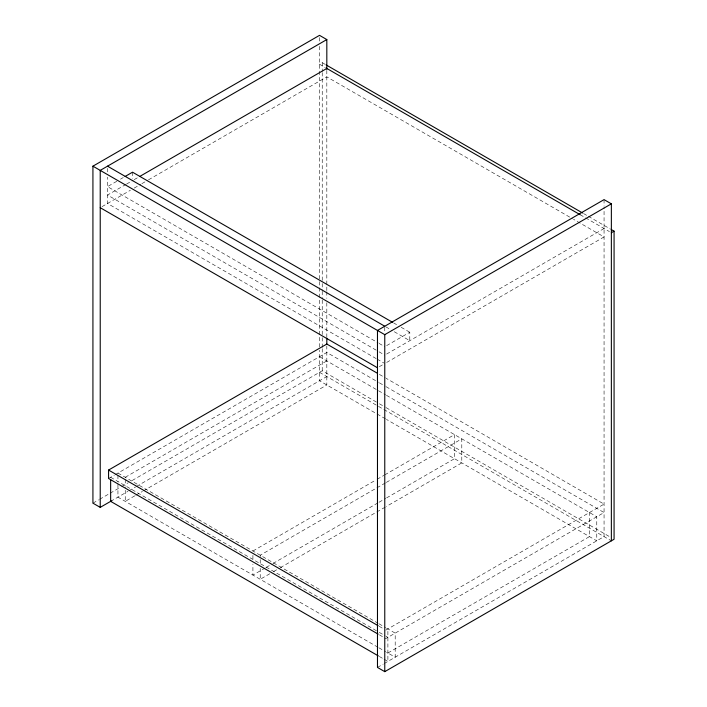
<?xml version="1.0" encoding="UTF-8"?>
<svg xmlns="http://www.w3.org/2000/svg" width="707" height="707" viewBox="0 0 707 707"><rect width="100%" height="100%" fill="white"/><g stroke="black" fill="none" stroke-linecap="round" stroke-linejoin="round"><path stroke-width="0.53" stroke-dasharray="3.54 2.65" d="M116.788 181.284L107.526 186.63L378.077 342.833M120.49 179.145L123.274 177.537M325.096 64.319L322.233 62.667L319.52 64.231L325.247 67.536M126.049 184.359L107.526 195.052L378.077 351.255M126.588 184.05L133.27 180.197M134.215 179.64L138.987 176.891M102.047 206.638L130.406 190.271M134.215 188.071L140.896 184.218M141.851 183.661L147.569 180.365M148.523 179.808L326.82 76.869L572.511 218.728M108.569 478.489L114.295 475.175M115.206 474.653L326.82 352.475L378.439 382.284M125.245 477.287L326.82 360.906M92.926 503.163L98.671 499.849M99.625 499.292L109.187 493.778M110.142 493.221L120.658 487.15M121.613 486.602L128.303 482.731M132.129 480.53L322.233 370.768L378.501 403.264M110.646 501.351L127.949 491.365M128.913 490.808L135.603 486.946M136.557 486.398L326.82 376.548M386.623 345.626L409.786 332.255L409.786 340.677L391.616 330.196M134.798 495.837L125.245 501.351L125.245 487.132M135.753 495.289L142.434 491.427M143.388 490.87L326.82 384.97L326.82 346.165M386.623 354.057L604.061 228.511M379.297 366.703L384.767 363.548M386.676 362.444L604.061 236.942L573.474 219.276M252.92 551L376.159 479.85M377.114 479.293L383.804 475.431M384.758 474.883L454.495 434.619L454.495 458.693L386.667 497.852M385.368 482.952L260.22 555.207L260.22 558.495M386.322 482.404L461.795 438.835L461.795 462.899L386.322 506.477M265.337 567.898L252.92 575.065L252.92 564.124M266.292 567.35L272.027 564.036M272.982 563.488L378.068 502.81M379.023 502.262L385.713 498.4M269.774 573.766L260.22 579.28L260.22 568.34M273.591 571.556L279.327 568.251M280.281 567.694L385.368 507.025M385.81 630.131L604.061 504.118L386.093 378.272M387.896 652.994L589.47 536.613L589.47 512.548M377.476 667.435L383.212 664.129M384.166 663.573L604.061 536.613L604.061 207.337M583.549 213.541L587.367 215.741M588.321 216.298L610.256 228.962M580.164 214.716L584.945 217.473M585.608 217.862L609.452 231.622M393.534 322.869L397.352 325.079M401.178 327.288L409.786 332.255M385.881 326.881L390.662 329.639M379.032 343.39L384.767 346.695M379.032 351.812L384.767 355.126M376.168 358.582L107.526 203.483L107.526 177.148M377.123 359.129L383.813 362.991M379.403 374.41L385.138 377.724M379.403 382.841L385.138 386.146M386.093 386.702L604.061 512.548L385.81 638.554L379.12 634.692M319.52 356.69L385.483 394.78M386.446 395.328L596.77 516.755L596.77 540.828L386.446 419.401M379.456 403.812L385.174 407.117M386.128 407.665L610.256 537.064M319.52 372.342L611.361 540.828M385.483 418.844L319.52 380.764L319.52 350.248M117.945 473.071L377.98 623.203M378.943 623.751L385.633 627.622M386.588 628.169L395.195 633.136L395.195 657.21L386.588 652.243M379.12 626.261L383.901 629.027M110.646 477.287L378.333 631.828M379.288 632.385L385.023 635.69M385.987 636.247L387.896 637.352M377.98 647.276L117.945 497.145L117.945 482.916M378.943 647.824L385.633 651.686M379.288 656.449L383.114 658.659M384.069 659.216L387.896 661.416L387.896 628.921M604.061 199.63L604.061 206.241M384.767 327.332L384.767 332.82M326.82 70.4L326.82 290.648M326.82 291.752L326.82 298.363M326.82 302.764L326.82 336.903M322.233 62.667L322.233 71.504M322.233 72.609L322.233 282.429M322.233 283.534L322.233 290.162M322.233 291.266L322.233 298.99M322.233 300.095L322.233 336.541M322.233 337.646L322.233 347.579M322.233 348.684L322.233 370.768M319.52 37.551L319.52 41.96M319.52 46.362L319.52 349.143M260.22 559.591L260.22 563.965M252.92 555.375L252.92 559.75M132.536 172.19L132.536 178.509M125.245 479.47L125.245 486.036M117.945 475.263L117.945 481.821M107.526 168.363L107.526 172.755"/><path stroke-width="1.06" d="M111.697 500.75L100.226 507.37L92.926 503.163L92.926 166.172L319.52 35.35L326.82 39.565L326.82 69.295M326.82 39.565L100.226 170.387L100.226 507.37M125.121 176.467L132.536 172.19L392.571 322.321M139.942 176.343L326.82 68.446M378.165 634.135L108.569 478.489L108.569 470.058L326.82 344.053L377.485 373.305M92.926 166.172L384.767 334.658L611.361 203.837L611.361 540.828M611.361 232.727L614.074 231.162L614.074 539.264L384.767 671.65L377.476 667.435L377.476 330.452L604.061 199.63L611.361 203.837M326.051 64.876L582.595 212.993M611.21 229.51L614.074 231.162M326.201 68.093L580.164 214.716M107.526 166.172L384.767 326.236M100.226 207.69L377.476 367.764M108.569 470.058L378.165 625.713M378.333 655.902L110.646 501.351L110.646 479.47M384.767 334.658L384.767 671.65M326.82 338.008L326.82 344.609"/></g></svg>
